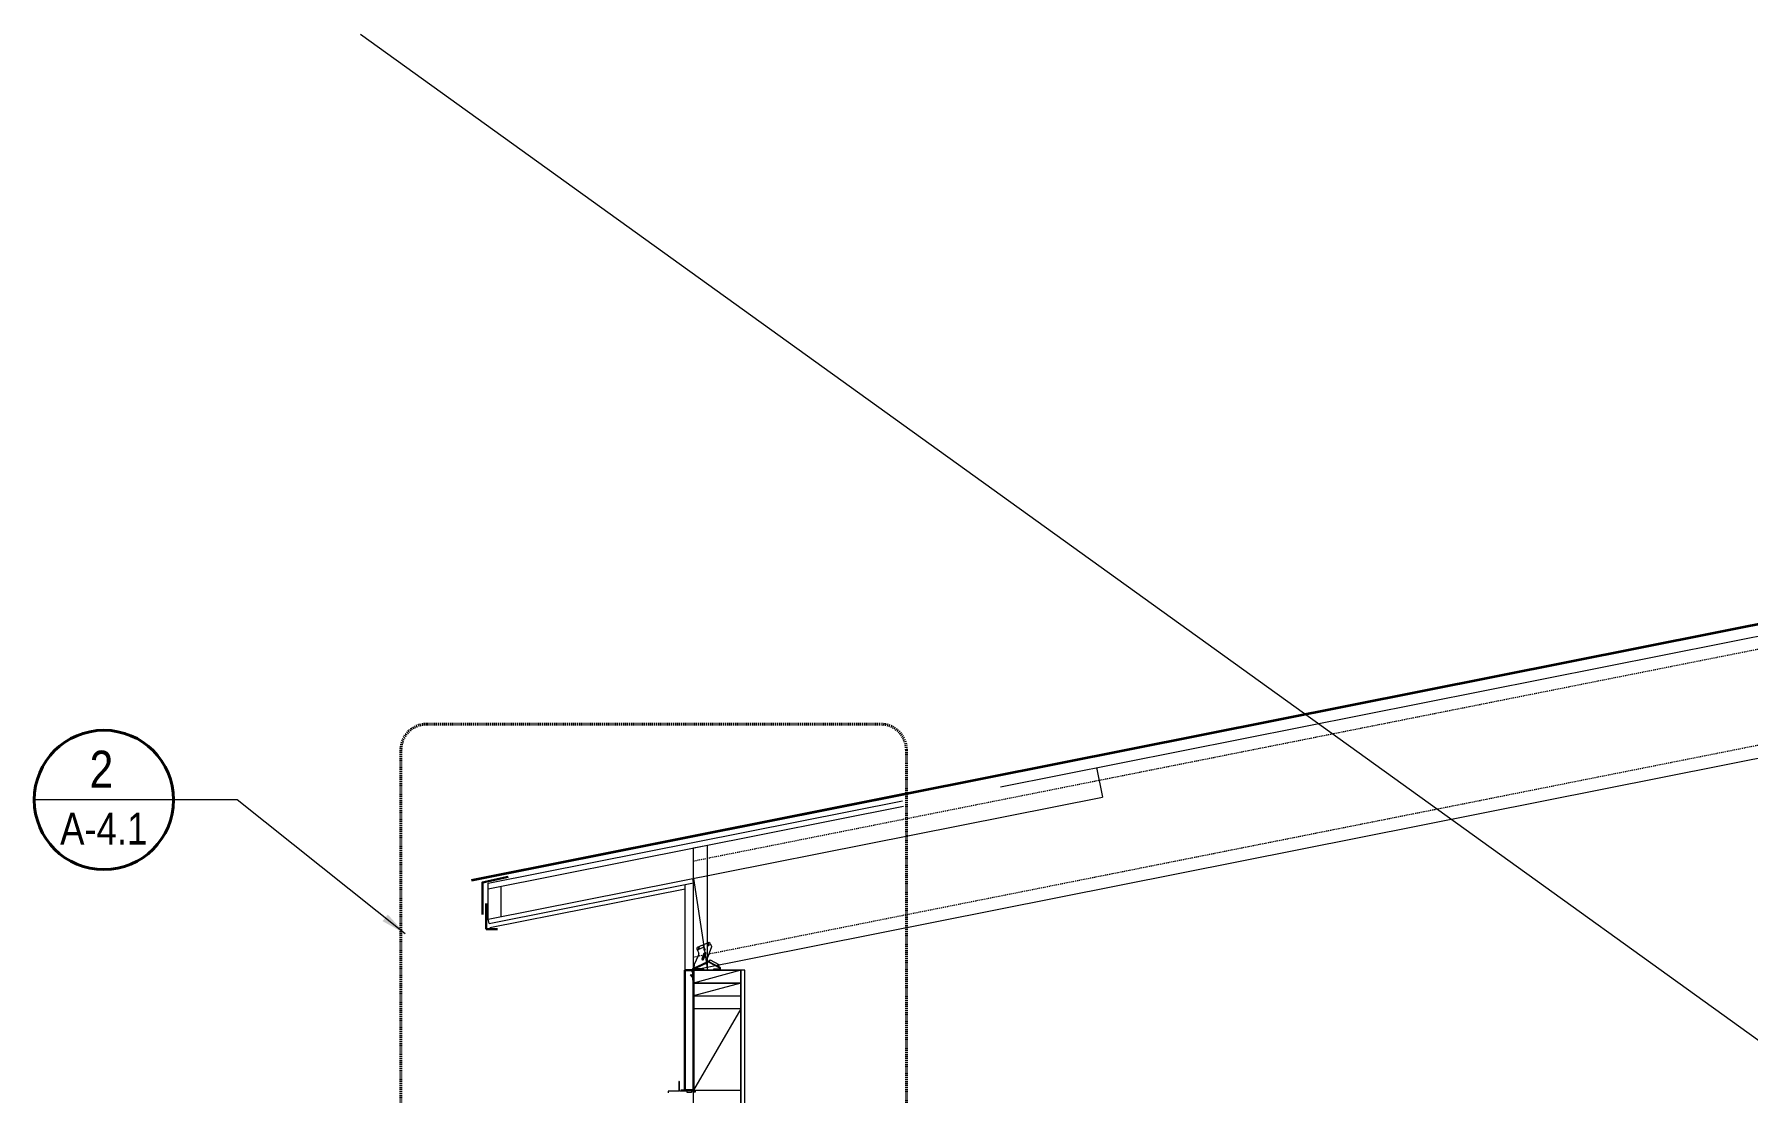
# Model space of a CAD drawing. Header units: inches. Extents: x -3905 to 10892, y 1064 to 9590.
# Drawn here: x 2087.5 to 2287.7, y 4023.7 to 4147.3 of the extents above; entities that cross this region are included whole.
import ezdxf
from ezdxf.enums import TextEntityAlignment as Align

# ---------------------------------------------------------------- set-up
doc = ezdxf.new("R2010")
doc.units = ezdxf.units.IN
doc.header["$MEASUREMENT"] = 0
doc.linetypes.add('MYHIDDEN', pattern=[0.1875, 0.125, -0.0625])
doc.layers.add('SECTIONS', color=70, linetype='Continuous', lineweight=0)
doc.styles.add('DS-TXT1', font='arial.ttf', dxfattribs={"oblique": 10})
doc.styles.add('Title', font='swissck.ttf')
doc.dimstyles.new('DS-Fraction$7', dxfattribs={"dimtxt": 0.125, "dimasz": 0.125, "dimexe": 0.06, "dimexo": 0.06, "dimgap": 0.02, "dimtad": 0, "dimdec": 3, "dimzin": 0, "dimdsep": 46, "dimlunit": 4, "dimtxsty": 'DS-TXT1', "dimblk": 'BOXFILLED', "dimcen": -0.06, "dimclrd": 256, "dimclre": 256, "dimclrt": 256, "dimadec": 0, "dimazin": 0, "dimtfac": 1, "dimtdec": 3, "dimtmove": 1, "dimatfit": 3, "dimfxl": 1, "dimfrac": 2, "dimtolj": 1, "dimtzin": 0, "dimlwd": 0, "dimlwe": -1, "dimarcsym": 0})

# ---------------------------------------------------------------- blocks, each defined once
blk = doc.blocks.new('_BoxFilled')
at = {"color": 0, "linetype": 'ByBlock', "lineweight": -2}
blk.add_line((-0.5, 0), (-1, 0), dxfattribs=at)
at = {"color": 0, "linetype": 'ByBlock'}
blk.add_solid([(-0.5, 0.5), (0.5, 0.5), (-0.5, -0.5), (0.5, -0.5)], dxfattribs=at)
blk = doc.blocks.new('DETAIL-BUBBLE')
at = {"linetype": 'Continuous', "lineweight": 0}
blk.add_line((0, 0), (-16.27, 0), dxfattribs=at)
at = {"linetype": 'Continuous', "lineweight": 40}
blk.add_circle((-8.14, 0), 8.14, dxfattribs=at)
at = {"linetype": 'Continuous', "lineweight": 0, "style": 'Title'}
blk.add_attdef('1', (-9.8, 1.43), '', height=4.32, dxfattribs=at)
blk.add_attdef('A7.0', text='', height=3.72, dxfattribs=at).set_placement((-8.16, -5.22), align=Align.CENTER)
blk = doc.blocks.new('*U404')
for p, q in [((0.41, 2.4), (0.43, 2.62)), ((0.41, 2.4), (0.46, 2.29)), ((1.04, 2.9), (0.43, 2.62)), ((0.53, 2.39), (0.46, 2.29)), ((0.46, 2.29), (0.6, 1.97)), ((0.53, 2.39), (1.14, 2.67)), ((0.59, 2.42), (0.56, 2.47)), ((0.73, 2.48), (0.71, 2.54)), ((1.04, 2.9), (1.15, 2.81)), ((1.15, 2.95), (1.14, 2.67)), ((1.14, 2.67), (1.22, 2.51)), ((1.77, 3.23), (1.15, 2.95)), ((1.18, 2.41), (1.2, 2.35)), ((1.29, 2.46), (1.32, 2.4)), ((1.32, 2.47), (1.34, 2.42)), ((1.61, 1.4), (2.12, 2.74)), ((1.61, 1.4), (2.12, 2.74)), ((1.61, 1.4), (2.12, 2.74)), ((1.67, 2.91), (1.65, 2.96)), ((1.94, 3.1), (1.77, 3.23)), ((1.81, 2.97), (1.79, 3.03)), ((1.94, 3.1), (2.1, 2.76)), ((-0.12, 0.09), (-0.12, -1.19)), ((-0.12, 0), (-0.06, 0)), ((-0.09, 0.18), (-0.04, 0.23)), ((-0.06, -1.19), (-0.06, 0)), ((-0.04, 0.14), (1.66, 0.91)), ((-0.04, 0.14), (0.1, 0.51)), ((-0.01, 0.22), (1.66, 0.98)), ((1.19, 0.12), (0, 0.12)), ((1.19, 0.06), (0, 0.06)), ((0.02, 0.06), (0.02, 0.12)), ((0.06, 0.62), (0.6, 1.76)), ((0.06, 0.62), (0.6, 1.76)), ((0.07, 0.43), (0.1, 0.51)), ((1.55, 0.79), (0.3, 0.22)), ((0.7, 0.06), (0.7, 0.12)), ((0.99, 1.29), (1.25, 1.99)), ((1.03, 1.27), (1.29, 1.98)), ((1.12, 1.24), (1.38, 1.94)), ((1.16, 1.22), (1.42, 1.93)), ((1.19, 0.06), (1.19, 0.12)), ((1.51, 1.29), (1.67, 0.92)), ((1.51, 1.29), (1.6, 1.09)), ((1.65, 0.98), (1.65, 0.98)), ((1.77, 0.98), (2.96, 0.36)), ((1.77, 0.91), (3.03, 0.26)), ((1.92, 1.2), (2.95, 0.66)), ((2.36, 0.08), (2.36, 0.12)), ((2.96, 0.35), (2.91, 0.68)), ((3, 0.37), (2.95, 0.66)), ((3.09, 0.29), (3.03, 0.33)), ((-0.37, -0.58), (-0.32, -0.54)), ((-0.12, -0.82), (-0.37, -0.58)), ((-0.32, -0.54), (-0.12, -0.74)), ((-0.19, -0.16), (-0.19, -0.23)), ((-0.12, -0.44), (-0.06, -0.44)), ((-0.12, -1.19), (-0.06, -1.19))]:
    blk.add_line(p, q)
at = {"linetype": 'Continuous', "lineweight": 5}
for p, q in [((1.71, 0.99), (1.92, 1.2)), ((2.36, 0.12), (3.03, 0.12)), ((2.36, 0.08), (3.1, 0.08))]:
    blk.add_line(p, q, dxfattribs=at)
for centre, radius, start, end in [((0.64, 2.51), 0.078, 24.4503, 204.4503), ((1.25, 2.44), 0.078, 24.4503, 204.4503), ((1.27, 2.38), 0.078, 204.4503, 24.4503), ((1.34, 1.96), 0.0938, 339.4503, 159.4503), ((1.34, 1.96), 0.0938, 339.4503, 159.4503), ((1.36, 2.49), 0.078, 167.703, 204.4503), ((1.34, 1.96), 0.0467, 339.4503, 159.4503), ((1.34, 1.96), 0.0467, 339.4503, 159.4503), ((1.39, 2.44), 0.078, 204.4503, 241.1976), ((1.72, 3), 0.078, 24.4503, 204.4503), ((1.74, 2.94), 0.078, 204.4503, 24.4503), ((2.13, 2.77), 0.03, 204.4503, 249.5172), ((2.13, 2.77), 0.03, 204.4503, 249.5172), ((0, 0.09), 0.125, 135, 180), ((0, 0), 0.125, 90, 180), ((0, 0.09), 0.0625, 135, 163.774), ((0, 0), 0.0625, 90, 180), ((0.02, 0.54), 0.0855, 339.4503, 63.0447), ((0.02, 0.54), 0.0855, 339.4503, 63.0447), ((0.27, 0.28), 0.0625, 204.4503, 294.4503), ((0.38, 1.87), 0.25, 334.4503, 24.4503), ((0.38, 1.87), 0.25, 334.4503, 24.4503), ((1.07, 1.26), 0.0938, 159.4503, 339.4503), ((1.07, 1.26), 0.0467, 159.4503, 339.4503), ((1.58, 1.32), 0.0855, 69.4503, 204.4503), ((1.58, 1.32), 0.0855, 69.4503, 204.4503), ((1.53, 0.85), 0.0625, 294.4503, 24.4503), ((1.71, 0.87), 0.125, 62.6919, 114.4503), ((1.71, 0.8), 0.125, 62.692, 114.4503), ((3.09, 0.37), 0.125, 188.1916, 242.692), ((3.06, 0.38), 0.0625, 188.1916, 242.6925), ((3.03, 0.18), 0.125, 302.6919, 62.6919), ((-0.12, -0.16), 0.0625, 90, 180), ((-0.12, -0.23), 0.0625, 180, 270)]:
    blk.add_arc(centre, radius, start, end)
blk.add_arc((3.03, 0.19), 0.0653, 269.5951, 90.4049, dxfattribs=at)

msp = doc.modelspace()

# ---------------------------------------------------------------- linework, layer by layer
at = {"layer": 'SECTIONS', "linetype": 'Continuous', "lineweight": 5}
for p, q in [((2125.63387, 4147.33498), (2487.06588, 3887.2621)), ((2200.41624, 4059.41964), (2294.5455, 4078.15357)), ((2164.57559, 4038.01193), (2297.24423, 4064.4161)), ((2211.63463, 4061.65236), (2212.31781, 4058.21969)), ((2140.55794, 4043.93779), (2212.31781, 4058.21969)), ((2140.55794, 4048.14369), (2188.96636, 4057.7781)), ((2140.55794, 4047.50643), (2189.08836, 4057.16513)), ((2164.55794, 4052.283), (2166.18294, 4052.60641)), ((2164.55794, 4037.98466), (2164.55794, 4052.283)), ((2166.18294, 4037.98466), (2166.18294, 4052.60641)), ((2140.55794, 4043.93779), (2140.55794, 4048.14369)), ((2140.65554, 4043.44741), (2164.55794, 4048.20455)), ((2164.55794, 4048.20455), (2164.46034, 4048.69493)), ((2164.55794, 4048.71435), (2166.18294, 4037.98466)), ((2140.75313, 4042.95702), (2163.55794, 4047.49572)), ((2142.05794, 4044.23632), (2142.05794, 4047.80497)), ((2163.55794, 4037.98466), (2163.55794, 4048.00552)), ((2140.65554, 4043.44741), (2140.55794, 4043.93779)), ((2163.55794, 4037.98466), (2164.55794, 4037.98466)), ((2164.55013, 3941.98466), (2164.55013, 4037.98466)), ((2170.05794, 4037.98466), (2164.55013, 4036.48466)), ((2170.05794, 4036.48466), (2164.55013, 4034.98466)), ((2164.55794, 4037.98466), (2170.05794, 4037.98466)), ((2170.05794, 4033.48466), (2164.55013, 4023.98466))]:
    msp.add_line(p, q, dxfattribs=at)
at = {"layer": 'SECTIONS', "linetype": 'Continuous', "lineweight": 35}
for q in [(2426.05013, 4105.72804), (2189.19926, 4058.58917)]:
    msp.add_line((2138.59219, 4048.51717), q, dxfattribs=at)
at = {"layer": 'SECTIONS', "linetype": 'MYHIDDEN', "lineweight": 5}
for p, q in [((2164.55794, 4050.75358), (2294.83465, 4076.6817)), ((2164.55794, 4039.53784), (2296.95508, 4065.88797))]:
    msp.add_line(p, q, dxfattribs=at)
at = {"layer": 'SECTIONS', "linetype": 'Continuous', "lineweight": 30}
for p, q in [((2140.32091, 4045.7745), (2140.32091, 4042.79744)), ((2140.32091, 4042.79744), (2141.64885, 4042.79744))]:
    msp.add_line(p, q, dxfattribs=at)
at = {"layer": 'SECTIONS', "lineweight": 5}
msp.add_line((2170.05794, 3941.98466), (2170.05794, 4037.98466), dxfattribs=at)
at = {"layer": 'SECTIONS', "linetype": 'Continuous', "lineweight": 0}
msp.add_line((2163.55013, 4023.98466), (2163.05013, 4023.98466), dxfattribs=at)
at = {"layer": 'SECTIONS', "linetype": 'MYHIDDEN', "lineweight": 40}
msp.add_lwpolyline([(2133.3613, 4066.73908), (2186.41506, 4066.73908, -0.414213562), (2189.41506, 4063.73908), (2189.41506, 4021.96492, -0.414213562), (2186.41506, 4018.96492), (2133.3613, 4018.96492, -0.414213562), (2130.3613, 4021.96492), (2130.3613, 4063.73908, -0.414213562)], format="xyb", close=True, dxfattribs=at)
at = {"layer": 'SECTIONS', "linetype": 'Continuous', "lineweight": 30}
msp.add_lwpolyline([(2139.88801, 4044.5006), (2139.88801, 4048.23616), (2142.88539, 4048.89985)], dxfattribs=at)
msp.add_lwpolyline([(2164.55013, 4023.98466), (2163.55013, 4023.98466), (2163.55013, 4037.98466), (2164.55013, 4037.98466)], close=True, dxfattribs=at)
at = {"layer": 'SECTIONS', "linetype": 'Continuous', "lineweight": 5}
for points in [[(2170.05794, 4037.98466), (2164.55013, 4037.98466), (2164.55013, 4036.48466), (2170.05794, 4036.48466)], [(2170.05794, 4036.48466), (2164.55013, 4036.48466), (2164.55013, 4034.98466), (2170.05794, 4034.98466)], [(2170.05794, 3942.48466), (2170.55794, 3942.48466), (2170.55794, 4037.98466), (2170.05794, 4037.98466)], [(2170.05794, 4033.48466), (2164.55013, 4033.48466), (2164.55013, 4023.98466), (2170.05794, 4023.98466)]]:
    msp.add_lwpolyline(points, close=True, dxfattribs=at)
at = {"layer": 'SECTIONS', "lineweight": 0}
msp.add_lwpolyline([(2164.55013, 4023.64769), (2164.55013, 4023.77769, -0.414213562), (2164.56513, 4023.79269), (2164.67313, 4023.79269, -0.414213562), (2164.68813, 4023.77769), (2164.68813, 4023.76269), (2164.71317, 4023.76269), (2164.76513, 4023.79269), (2164.76513, 4023.84269, 0.414213562), (2164.75013, 4023.85769), (2164.48513, 4023.85769), (2164.38513, 4023.85769, 0.414213562), (2164.30513, 4023.77769), (2164.30513, 4023.72269, -0.414213562), (2164.29013, 4023.70769), (2163.82013, 4023.70769, -0.414213562), (2163.80513, 4023.72269), (2163.80513, 4023.77769, 0.414213562), (2163.72513, 4023.85769), (2162.92513, 4023.85769, -0.414213562), (2162.89513, 4023.88769), (2162.89513, 4024.95019, 1), (2162.83013, 4024.95019), (2162.83013, 4023.88769, -0.414213562), (2162.80013, 4023.85769), (2161.66013, 4023.85769, 0.414213562), (2161.64513, 4023.84269), (2161.64513, 4023.81269), (2161.64013, 4023.81269), (2161.61952, 4023.83329, -0.198912367), (2161.61513, 4023.8439), (2161.61513, 4023.85269, 0.414213562), (2161.61013, 4023.85769, 0.414213562), (2161.58013, 4023.82769), (2161.58013, 4023.65092, 0.182675814)], format="xyb", dxfattribs=at)

# ---------------------------------------------------------------- block references
at = {"layer": 'SECTIONS', "linetype": 'Continuous', "lineweight": 5}
msp.add_blockref('DETAIL-BUBBLE', (2103.79472, 4057.88043), dxfattribs=at).add_auto_attribs({'1': '2', 'A7.0': 'A-4.1'})
msp.add_blockref('*U404', (2164.55794, 4038.00842), dxfattribs=at)

# ---------------------------------------------------------------- leaders
at = {"layer": 'SECTIONS', "linetype": 'Continuous', "lineweight": 20}
msp.add_leader([(2130.86963, 4042.23612), (2111.23382, 4057.88043), (2103.79472, 4057.88043)], dimstyle='DS-Fraction$7', override={"dimscale": 24, "dimgap": 0.02, "dimtad": 0}, dxfattribs=at)

doc.saveas('drawing.dxf')
